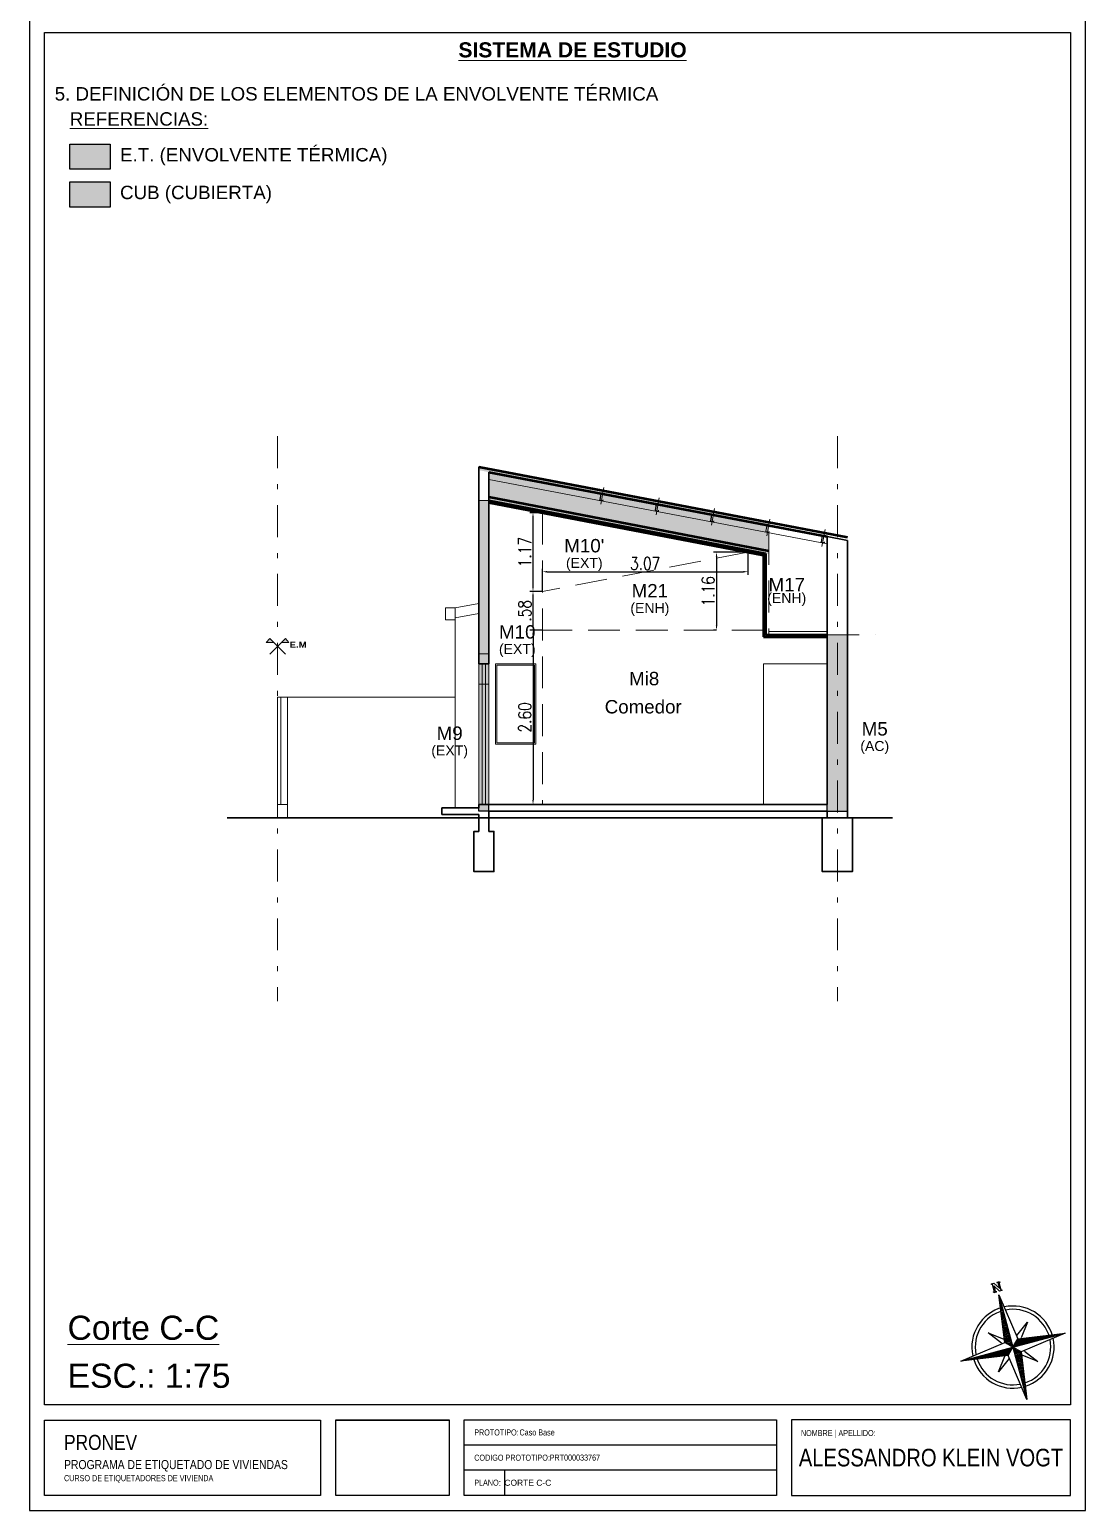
# Model space of a CAD drawing. Header units: millimetres. Extents: x 2761 to 3221, y 1635 to 1962.
# Drawn here: x 2967.78 to 2988.78, y 1773.07 to 1802.52 of the extents above; entities that cross this region are included whole.
import ezdxf
from ezdxf.enums import TextEntityAlignment as Align

# ---------------------------------------------------------------- set-up
doc = ezdxf.new("R2010")
doc.units = ezdxf.units.MM
doc.linetypes.add('DASHDOT', pattern=[25.4, 12.7, -6.35, 0, -6.35])
doc.linetypes.add('DASHED', pattern=[19.05, 12.7, -6.35])
doc.layers.get('Defpoints').update_dxf_attribs({"lineweight": 5})
for name, color, linetype, lineweight in [('Aberturas', 239, 'Continuous', 18), ('Cotas', 8, 'Continuous', 15), ('Detalles', 3, 'Continuous', 15), ('Ejes', 3, 'DASHDOT', 13), ('Muros', 6, 'Continuous', 50), ('Muros de la envolvente térmica', 5, 'Continuous', 15), ('Textos', 3, 'Continuous', 9), ('Vistas', 1, 'Continuous', 20)]:
    doc.layers.add(name, color=color, linetype=linetype, lineweight=lineweight)
doc.layers.add('Cubiertas de la envolvente térmica', color=7, linetype='Continuous', lineweight=15, true_color=0xe69138)
doc.layers.add('No View', color=70, linetype='Continuous', plot=False)
doc.styles.add('cotas', font='romans.shx', dxfattribs={"width": 0.8})
doc.styles.get("Standard").update_dxf_attribs({"font": 'arial.ttf'})
doc.dimstyles.new('Esc 1-75', dxfattribs={"dimtxt": 0.25, "dimasz": 0.09, "dimexe": 0.06, "dimexo": 0, "dimgap": 0.04, "dimtad": 1, "dimlfac": 0.75, "dimzin": 4, "dimdsep": 46, "dimtxsty": 'cotas', "dimcen": 2.5, "dimclrd": 7, "dimclre": 7, "dimclrt": 256, "dimaunit": 1, "dimadec": 0, "dimazin": 0, "dimtfac": 1, "dimtmove": 1, "dimatfit": 3, "dimfxl": 0.06, "dimarcsym": 0})
picture_1 = doc.add_image_def('image1.png', size_in_pixel=(356, 237))

# ---------------------------------------------------------------- blocks, each defined once
blk = doc.blocks.new('PCF C N10')
at = {"color": 0}
for p, q in [((-0.025, 0.008), (-0.025, 0.092)), ((-0.023, 0.008), (-0.023, 0.092)), ((0.017, 0.1), (-0.017, 0.1)), ((0.017, 0.098), (-0.017, 0.098)), ((0.017, 0.002), (-0.017, 0.002)), ((0.017, 0), (-0.017, 0)), ((0.023, 0.085), (0.023, 0.092)), ((0.023, 0.085), (0.025, 0.085)), ((0.023, 0.008), (0.023, 0.015)), ((0.023, 0.015), (0.025, 0.015)), ((0.025, 0.085), (0.025, 0.092)), ((0.025, 0.008), (0.025, 0.015))]:
    blk.add_line(p, q, dxfattribs=at)
for centre, radius, start, end in [((-0.017, 0.092), 0.008, 90, 180), ((-0.017, 0.008), 0.008, 180, 270), ((-0.017, 0.092), 0.006, 90, 180), ((-0.017, 0.008), 0.006, 180, 270), ((0.017, 0.092), 0.008, 360, 90), ((0.017, 0.092), 0.006, 360, 90), ((0.017, 0.008), 0.008, 270, 360), ((0.017, 0.008), 0.006, 270, 360)]:
    blk.add_arc(centre, radius, start, end, dxfattribs=at)
blk = doc.blocks.new('*D319')
at = {"layer": 'Cotas', "color": 7, "lineweight": -2, "transparency": 16777216}
for p, q in [((2977.983, 1792.915), (2977.736, 1792.915)), ((2977.796, 1791.441), (2977.796, 1792.825)), ((2977.983, 1791.351), (2977.736, 1791.351))]:
    blk.add_line(p, q, dxfattribs=at)
at = {"layer": 'Cotas', "color": 7, "transparency": 16777216}
for points in [[(2977.781, 1792.825), (2977.811, 1792.825), (2977.796, 1792.915)], [(2977.781, 1791.441), (2977.811, 1791.441), (2977.796, 1791.351)]]:
    blk.add_solid(points, dxfattribs=at)
at = {"layer": 'Defpoints', "color": 0, "transparency": 16777216}
for p in [(2977.796, 1792.915), (2977.983, 1792.915), (2977.983, 1791.351)]:
    blk.add_point(p, dxfattribs=at)
at = {"layer": 'Cotas', "transparency": 16777216, "insert": (2977.631, 1792.133), "char_height": 0.25, "attachment_point": 5, "rotation": 90, "style": 'cotas'}
blk.add_mtext('1.17', dxfattribs=at)
blk = doc.blocks.new('*D320')
at = {"layer": 'Cotas', "color": 7, "lineweight": -2, "transparency": 16777216}
for p, q in [((2982.071, 1792.13), (2982.071, 1791.681)), ((2977.983, 1791.351), (2977.983, 1791.801)), ((2978.073, 1791.741), (2981.981, 1791.741))]:
    blk.add_line(p, q, dxfattribs=at)
at = {"layer": 'Cotas', "color": 7, "transparency": 16777216}
for points in [[(2978.073, 1791.756), (2978.073, 1791.726), (2977.983, 1791.741)], [(2981.981, 1791.756), (2981.981, 1791.726), (2982.071, 1791.741)]]:
    blk.add_solid(points, dxfattribs=at)
at = {"layer": 'Defpoints', "color": 0, "transparency": 16777216}
for p in [(2982.071, 1792.13), (2982.071, 1791.741), (2977.983, 1791.351)]:
    blk.add_point(p, dxfattribs=at)
at = {"layer": 'Cotas', "transparency": 16777216, "insert": (2980.027, 1791.906), "char_height": 0.25, "attachment_point": 5, "style": 'cotas'}
blk.add_mtext('3.07', dxfattribs=at)
blk = doc.blocks.new('Rotulo-PRONEV')
at = {"ltscale": 4}
for p, q in [((14.857, 1.299), (8.644, 1.299)), ((14.857, 0.801), (8.644, 0.801))]:
    blk.add_line(p, q, dxfattribs=at)
for points in [[(20.701, 2.099), (0.299, 2.099), (0.299, 29.398), (20.701, 29.398)], [(0.299, 1.797), (5.789, 1.797), (5.789, 0.294), (0.299, 0.294)], [(14.857, 0.296), (8.644, 0.296), (8.644, 1.8), (14.857, 1.8)], [(20.701, 1.8), (15.156, 1.8), (15.156, 0.296), (20.701, 0.296)]]:
    blk.add_lwpolyline(points, close=True, dxfattribs=at)
at = {"layer": 'No View'}
blk.add_line((9.444, 0.801), (9.444, 0.296), dxfattribs=at)
for points in [[(0, 0), (21, 0), (21, 29.7), (0, 29.7)], [(6.088, 1.793), (8.345, 1.793), (8.345, 0.298), (6.088, 0.298)]]:
    blk.add_lwpolyline(points, close=True, dxfattribs=at)
at = {"lineweight": 0, "insert": (0.685, 1.503), "char_height": 0.1803, "width": 5.63699, "attachment_point": 1, "line_spacing_factor": 0.999934}
blk.add_mtext('{\\fArial Narrow|b0|i0|c0|p34;\\H1.66667x;PRONEV\\P\\H0.6x;PROGRAMA DE ETIQUETADO DE VIVIENDAS \\P\\H0.66667x;CURSO DE ETIQUETADORES DE VIVIENDA}', dxfattribs=at)
at = {"lineweight": 0, "line_spacing_factor": 0.999934}
for s, insert, char_height, attachment_point in [('{\\fArial Narrow|b0|i0|c0|p34;PROTOTIPO:}', (8.844, 1.55), 0.1202, 4), ('{\\fArial Narrow|b0|i0|c0|p34;Caso Base}', (9.744, 1.55), 0.1202, 4), ('{\\fArial Narrow|b0|i0|c0|p34;NOMBRE | APELLIDO:}', (15.342, 1.599), 0.1202, 1), ('{\\fArial Narrow|b0|i0|c0|p34;ALESSANDRO KLEIN VOGT}', (17.929, 1.048), 0.35, 5), ('{\\fArial Narrow|b0|i0|c0|p34;CODIGO PROTOTIPO}:', (8.844, 1.048), 0.1202, 4), ('{\\fArial Narrow|b0|i0|c0|p34;PRT000033767}', (10.344, 1.05), 0.1202, 4), ('{\\fArial Narrow|b0|i0|c0|p34;PLANO}:', (8.844, 0.55), 0.1202, 4)]:
    blk.add_mtext(s, dxfattribs=dict(at, insert=insert, char_height=char_height, attachment_point=attachment_point))
image = blk.add_image(picture_1, insert=(6.088, 0.298), size_in_units=(2.257, 1.502))
image.dxf.flags = 7
blk = doc.blocks.new('*X5')
at = {"color": 0, "linetype": 'ByBlock'}
for p, q in [((-217.53, 160.5), (-217.53, 160.5)), ((-217.52, 160.498), (-217.52, 160.5)), ((-217.51, 160.497), (-217.51, 160.5)), ((-217.5, 160.496), (-217.5, 160.5)), ((-217.49, 160.494), (-217.49, 160.5)), ((-217.48, 160.493), (-217.48, 160.5)), ((-217.47, 160.491), (-217.47, 160.5)), ((-217.46, 160.49), (-217.46, 160.5)), ((-217.45, 160.488), (-217.45, 160.5)), ((-217.44, 160.487), (-217.44, 160.5)), ((-217.43, 160.486), (-217.43, 160.5)), ((-217.42, 160.484), (-217.42, 160.5)), ((-217.41, 160.483), (-217.41, 160.5)), ((-217.4, 160.481), (-217.4, 160.5)), ((-217.39, 160.48), (-217.39, 160.5)), ((-217.38, 160.478), (-217.38, 160.5)), ((-217.37, 160.477), (-217.37, 160.5)), ((-217.36, 160.476), (-217.36, 160.5)), ((-217.35, 160.474), (-217.35, 160.5)), ((-217.34, 160.473), (-217.34, 160.5)), ((-217.33, 160.471), (-217.33, 160.5)), ((-217.32, 160.47), (-217.32, 160.5)), ((-217.31, 160.468), (-217.31, 160.5)), ((-217.3, 160.467), (-217.3, 160.5)), ((-217.29, 160.466), (-217.29, 160.5)), ((-217.28, 160.464), (-217.28, 160.5)), ((-217.27, 160.463), (-217.27, 160.5)), ((-217.26, 160.461), (-217.26, 160.5)), ((-217.25, 160.46), (-217.25, 160.5)), ((-217.24, 160.458), (-217.24, 160.5)), ((-217.23, 160.457), (-217.23, 160.5)), ((-217.22, 160.456), (-217.22, 160.5)), ((-217.21, 160.454), (-217.21, 160.5)), ((-217.2, 160.453), (-217.2, 160.5)), ((-217.19, 160.451), (-217.19, 160.5)), ((-217.18, 160.45), (-217.18, 160.5)), ((-217.17, 160.448), (-217.17, 160.5)), ((-217.16, 160.447), (-217.16, 160.5)), ((-217.15, 160.446), (-217.15, 160.5)), ((-217.14, 160.444), (-217.14, 160.5)), ((-217.13, 160.443), (-217.13, 160.5)), ((-217.12, 160.441), (-217.12, 160.5)), ((-217.11, 160.44), (-217.11, 160.5)), ((-217.1, 160.438), (-217.1, 160.5)), ((-217.09, 160.441), (-217.09, 160.5)), ((-217.08, 160.451), (-217.08, 160.5)), ((-217.07, 160.461), (-217.07, 160.5)), ((-217.06, 160.471), (-217.06, 160.5)), ((-217.05, 160.481), (-217.05, 160.5)), ((-217.04, 160.491), (-217.04, 160.5))]:
    blk.add_line(p, q, dxfattribs=at)
blk = doc.blocks.new('Sbpln014')
at = {"color": 0, "linetype": 'ByBlock'}
for p, q in [((-0.156, 0.156), (0, 1.25)), ((0, 1.25), (0.156, 0.156)), ((0, 1.25), (0, 0)), ((-0.234, 0.156), (-0.469, 0.469)), ((-0.469, 0.469), (-0.156, 0.234)), ((0.156, 0.234), (0.469, 0.469)), ((0.469, 0.469), (0.234, 0.156)), ((-1.25, 0), (-0.156, 0.156)), ((-0.156, -0.156), (-1.25, 0)), ((0, 0), (-1.25, 0)), ((-0.156, 0.156), (0, 0)), ((-0.156, -0.156), (0, 0)), ((0, 0), (0.156, 0.156)), ((0, 0), (0.156, -0.156)), ((0, 0), (0, -1.25)), ((1.25, 0), (0, 0)), ((0.156, 0.156), (1.25, 0)), ((-0.469, -0.469), (-0.234, -0.156)), ((-0.156, -0.234), (-0.469, -0.469)), ((0, -1.25), (-0.156, -0.156)), ((0.156, -0.156), (0, -1.25)), ((1.25, 0), (0.156, -0.156)), ((0.469, -0.469), (0.156, -0.234)), ((0.234, -0.156), (0.469, -0.469))]:
    blk.add_line(p, q, dxfattribs=at)
blk.add_lwpolyline([(1.348, 0.064), (1.348, 0.044), (1.328, 0.044), (1.328, 0.103), (1.348, 0.103), (1.348, 0.083), (1.523, 0.083), (1.523, 0.103), (1.543, 0.103), (1.543, 0.044), (1.387, -0.053), (1.523, -0.053), (1.523, -0.034), (1.543, -0.034), (1.543, -0.092), (1.523, -0.092), (1.523, -0.073), (1.348, -0.073), (1.348, -0.092), (1.328, -0.092), (1.328, -0.034), (1.484, 0.064), (1.348, 0.064)], dxfattribs=at)
for radius, start, end in [(0.95, 92.5891, 177.4109), (0.873, 93.5464, 176.4536), (0.95, 0, 87.4109), (0.873, 0, 86.4536), (0.95, 182.5891, 267.4109), (0.873, 183.5464, 266.4536), (0.95, 270, 357.4109), (0.873, 270, 356.4536)]:
    blk.add_arc((0, 0), radius, start, end, dxfattribs=at)
for p, xscale, yscale, zscale, rotation in [((-401.25, -542.578), 2.499999999999996, 2.499999999999996, 2.499999999999996, 270), ((-542.578, 401.25), 2.5, 2.5, 2.5, 180), ((401.25, 542.578), 2.5, 2.5, 2.5, 90)]:
    blk.add_blockref('*X5', p, dxfattribs=dict(at, xscale=xscale, yscale=yscale, zscale=zscale, rotation=rotation))
at = {"color": 0, "linetype": 'ByBlock', "xscale": 2.5, "yscale": 2.5, "zscale": 2.5}
blk.add_blockref('*X5', (542.578, -401.25), dxfattribs=at)
blk = doc.blocks.new('*D376')
at = {"layer": 'Cotas', "color": 7, "lineweight": -2, "transparency": 16777216}
for p, q in [((2982.071, 1792.13), (2981.386, 1792.13)), ((2981.446, 1792.04), (2981.446, 1790.667)), ((2981.446, 1790.577), (2981.386, 1790.577))]:
    blk.add_line(p, q, dxfattribs=at)
at = {"layer": 'Cotas', "color": 7, "transparency": 16777216}
for points in [[(2981.431, 1792.04), (2981.461, 1792.04), (2981.446, 1792.13)], [(2981.431, 1790.667), (2981.461, 1790.667), (2981.446, 1790.577)]]:
    blk.add_solid(points, dxfattribs=at)
at = {"layer": 'Defpoints', "color": 0, "transparency": 16777216}
for p in [(2982.071, 1792.13), (2981.446, 1790.577), (2981.446, 1790.577)]:
    blk.add_point(p, dxfattribs=at)
at = {"layer": 'Cotas', "transparency": 16777216, "insert": (2981.281, 1791.354), "char_height": 0.25, "attachment_point": 5, "rotation": 90, "style": 'cotas'}
blk.add_mtext('1.16', dxfattribs=at)
blk = doc.blocks.new('*D377')
at = {"layer": 'Cotas', "color": 7, "lineweight": -2, "transparency": 16777216}
for p, q in [((2977.983, 1790.577), (2977.736, 1790.577)), ((2977.796, 1790.487), (2977.796, 1787.201)), ((2977.983, 1787.111), (2977.736, 1787.111))]:
    blk.add_line(p, q, dxfattribs=at)
at = {"layer": 'Cotas', "color": 7, "transparency": 16777216}
for points in [[(2977.781, 1790.487), (2977.811, 1790.487), (2977.796, 1790.577)], [(2977.781, 1787.201), (2977.811, 1787.201), (2977.796, 1787.111)]]:
    blk.add_solid(points, dxfattribs=at)
at = {"layer": 'Defpoints', "color": 0, "transparency": 16777216}
for p in [(2977.983, 1790.577), (2977.796, 1787.111), (2977.983, 1787.111)]:
    blk.add_point(p, dxfattribs=at)
at = {"layer": 'Cotas', "transparency": 16777216, "insert": (2977.631, 1788.844), "char_height": 0.25, "attachment_point": 5, "rotation": 90, "style": 'cotas'}
blk.add_mtext('2.60', dxfattribs=at)
blk = doc.blocks.new('*D382')
at = {"layer": 'Cotas', "color": 7, "lineweight": -2, "transparency": 16777216}
for p, q in [((2977.983, 1791.351), (2977.736, 1791.351)), ((2977.796, 1790.667), (2977.796, 1791.261)), ((2977.983, 1790.577), (2977.736, 1790.577))]:
    blk.add_line(p, q, dxfattribs=at)
at = {"layer": 'Cotas', "color": 7, "transparency": 16777216}
for points in [[(2977.781, 1791.261), (2977.811, 1791.261), (2977.796, 1791.351)], [(2977.781, 1790.667), (2977.811, 1790.667), (2977.796, 1790.577)]]:
    blk.add_solid(points, dxfattribs=at)
at = {"layer": 'Defpoints', "color": 0, "transparency": 16777216}
for p in [(2977.796, 1791.351), (2977.983, 1791.351), (2977.983, 1790.577)]:
    blk.add_point(p, dxfattribs=at)
at = {"layer": 'Cotas', "transparency": 16777216, "insert": (2977.631, 1790.964), "char_height": 0.25, "attachment_point": 5, "rotation": 90, "style": 'cotas'}
blk.add_mtext('.58', dxfattribs=at)

msp = doc.modelspace()

# ---------------------------------------------------------------- hatches: boundary and pattern name
at = {"layer": 'Cubiertas de la envolvente térmica', "lineweight": 20, "transparency": 33554559}
h = msp.add_hatch(color=256, dxfattribs=at)
h.dxf.hatch_style = 1
h.paths.add_polyline_path([(2969.382, 1798.995), (2969.382, 1799.495), (2968.582, 1799.495), (2968.582, 1798.995)])
h = msp.add_hatch(color=256, dxfattribs=at)
h.dxf.hatch_style = 1
h.paths.add_polyline_path([(2976.916, 1793.723), (2976.916, 1793.228), (2982.489, 1792.159), (2982.489, 1792.66)])
h.paths.add_polyline_path([(2976.729, 1793.826), (2976.716, 1793.761), (2976.916, 1793.723), (2982.489, 1792.66), (2982.489, 1792.728)])
h.paths.add_polyline_path([(2976.916, 1793.228), (2976.916, 1793.16), (2982.489, 1792.091), (2982.489, 1792.159)])
h.paths.add_polyline_path([(2976.916, 1793.16), (2976.916, 1793.12), (2982.383, 1792.07), (2982.383, 1792.111)])
h.paths.add_polyline_path([(2983.649, 1790.484), (2982.716, 1790.484), (2982.716, 1790.444), (2983.649, 1790.444)])
h.paths.add_polyline_path([(2982.716, 1790.484), (2982.423, 1790.484), (2982.383, 1790.484), (2982.383, 1790.444), (2982.716, 1790.444)])
at = {"layer": 'Muros de la envolvente térmica'}
h = msp.add_hatch(color=256, dxfattribs=at)
h.dxf.hatch_style = 1
h.paths.add_polyline_path([(2968.582, 1800.245), (2968.582, 1799.745), (2969.382, 1799.745), (2969.382, 1800.245)])
h = msp.add_hatch(dxfattribs=at)
h.set_pattern_fill('ANGLE', color=256, scale=1.3333)
h.set_pattern_definition([(0, (-842.864, -659.845), (0, 9.3131), [6.773164, -2.539937]), (90, (-842.864, -659.845), (-9.3131, 6e-16), [6.773164, -2.539937])])
h.paths.add_polyline_path([(2983.649, 1787.111), (2976.716, 1787.111), (2976.716, 1787.044), (2976.716, 1786.977), (2976.916, 1786.977), (2983.649, 1786.977)])
h.paths.add_polyline_path([(2984.049, 1790.484), (2983.649, 1790.484), (2983.649, 1787.111), (2983.649, 1786.977), (2984.049, 1786.977)])
h.paths.add_polyline_path([(2976.783, 1789.911), (2976.716, 1789.911), (2976.716, 1787.111), (2976.783, 1787.111)])
h.paths.add_polyline_path([(2976.849, 1789.911), (2976.783, 1789.911), (2976.783, 1787.111), (2976.849, 1787.111)])
h.paths.add_polyline_path([(2976.916, 1789.911), (2976.849, 1789.911), (2976.849, 1787.111), (2976.916, 1787.111)])
h.paths.add_polyline_path([(2976.916, 1793.16), (2976.716, 1793.16), (2976.716, 1790.111), (2976.916, 1790.111)])
h.paths.add_polyline_path([(2976.916, 1790.111), (2976.716, 1790.111), (2976.716, 1789.911), (2976.916, 1789.911)])
h.paths.add_polyline_path([(2983.649, 1790.484), (2982.716, 1790.484), (2982.716, 1790.444), (2983.649, 1790.444)])
h.paths.add_polyline_path([(2982.716, 1790.484), (2982.423, 1790.484), (2982.383, 1790.484), (2982.383, 1790.444), (2982.716, 1790.444)])
h.paths.add_polyline_path([(2982.423, 1792.104), (2982.383, 1792.111), (2982.383, 1790.484), (2982.423, 1790.484)])
h.paths.add_polyline_path([(2976.916, 1793.16), (2976.916, 1793.12), (2982.383, 1792.07), (2982.383, 1792.111)])
h = msp.add_hatch(color=256, dxfattribs=at)
h.dxf.hatch_style = 1
h.paths.add_polyline_path([(2982.423, 1792.104), (2982.383, 1792.111), (2982.383, 1790.484), (2982.423, 1790.484)])
h.paths.add_polyline_path([(2984.049, 1790.484), (2983.649, 1790.484), (2983.649, 1787.111), (2983.649, 1786.977), (2984.049, 1786.977)])
h.paths.add_polyline_path([(2976.916, 1793.16), (2976.716, 1793.16), (2976.716, 1790.111), (2976.916, 1790.111)])
h.paths.add_polyline_path([(2976.916, 1790.111), (2976.716, 1790.111), (2976.716, 1789.911), (2976.916, 1789.911)])
h.paths.add_polyline_path([(2976.783, 1789.911), (2976.716, 1789.911), (2976.716, 1787.111), (2976.783, 1787.111)])
h.paths.add_polyline_path([(2976.849, 1789.911), (2976.783, 1789.911), (2976.783, 1787.111), (2976.849, 1787.111)])
h.paths.add_polyline_path([(2976.916, 1789.911), (2976.849, 1789.911), (2976.849, 1787.111), (2976.916, 1787.111)])
h.paths.add_polyline_path([(2976.916, 1787.111), (2976.716, 1787.111), (2976.716, 1787.044), (2976.716, 1786.977), (2976.916, 1786.977)])
at = {"layer": 'Textos', "true_color": 0xc7c8ca}
h = msp.add_hatch(color=9, dxfattribs=at)
h.paths.add_polyline_path([(2972.563, 1790.41), (2972.491, 1790.336), (2972.636, 1790.336)])
h.paths.add_polyline_path([(2972.87, 1790.41), (2972.796, 1790.336), (2972.941, 1790.336)])

# ---------------------------------------------------------------- linework, layer by layer
at = {"layer": 'Aberturas', "color": 9, "lineweight": 20, "true_color": 0xc7c8ca}
for p, q in [((2976.716, 1789.911), (2976.716, 1787.111)), ((2976.783, 1789.911), (2976.783, 1787.111)), ((2976.849, 1789.911), (2976.849, 1787.111)), ((2976.916, 1789.911), (2976.916, 1787.111))]:
    msp.add_line(p, q, dxfattribs=at)
for points in [[(2977.05, 1789.911), (2977.85, 1789.911), (2977.85, 1788.311), (2977.05, 1788.311)], [(2977.077, 1789.884), (2977.823, 1789.884), (2977.823, 1788.337), (2977.077, 1788.337)]]:
    msp.add_lwpolyline(points, close=True, dxfattribs=at)
at = {"layer": 'Detalles', "color": 9, "lineweight": 20, "true_color": 0xc7c8ca}
for p, q in [((2976.916, 1793.577), (2983.649, 1792.295)), ((2979.206, 1793.418), (2979.143, 1793.083)), ((2980.307, 1793.208), (2980.243, 1792.874)), ((2981.407, 1792.999), (2981.344, 1792.664)), ((2982.508, 1792.789), (2982.444, 1792.455)), ((2983.608, 1792.579), (2983.544, 1792.245)), ((2982.489, 1790.551), (2983.649, 1790.551))]:
    msp.add_line(p, q, dxfattribs=at)
msp.add_lwpolyline([(2976.716, 1789.911), (2976.916, 1789.911), (2976.916, 1790.111), (2976.716, 1790.111)], close=True, dxfattribs=at)
at = {"layer": 'Ejes', "color": 9, "ltscale": 0.05, "true_color": 0xc7c8ca}
for p, q in [((2972.716, 1794.436), (2972.716, 1783.203)), ((2983.85, 1794.436), (2983.85, 1783.203))]:
    msp.add_line(p, q, dxfattribs=at)
at = {"layer": 'Ejes', "color": 18, "linetype": 'DASHED', "ltscale": 0.05, "true_color": 0x000000}
for p, q in [((2977.983, 1792.915), (2977.983, 1787.111)), ((2982.489, 1792.516), (2982.489, 1790.484)), ((2982.071, 1792.13), (2977.983, 1791.351)), ((2982.383, 1790.577), (2977.983, 1790.577)), ((2983.649, 1790.484), (2984.604, 1790.484))]:
    msp.add_line(p, q, dxfattribs=at)
at = {"layer": 'Muros', "color": 9, "lineweight": 35, "true_color": 0xc7c8ca}
for p, q in [((2976.716, 1793.829), (2976.716, 1789.911)), ((2976.916, 1793.723), (2976.916, 1789.911)), ((2983.649, 1792.439), (2983.649, 1787.111)), ((2983.649, 1792.439), (2984.049, 1792.363)), ((2984.049, 1792.363), (2984.049, 1786.844)), ((2976.716, 1787.044), (2975.98, 1787.044)), ((2975.98, 1787.044), (2975.98, 1786.911)), ((2975.98, 1786.911), (2976.716, 1786.911)), ((2983.649, 1787.111), (2976.716, 1787.111)), ((2976.716, 1787.111), (2976.716, 1787.044)), ((2976.716, 1786.911), (2976.716, 1786.577)), ((2983.649, 1786.977), (2976.916, 1786.977)), ((2976.916, 1786.977), (2976.916, 1786.577)), ((2983.649, 1786.977), (2983.649, 1786.844))]:
    msp.add_line(p, q, dxfattribs=at)
at = {"layer": 'Muros', "color": 9, "true_color": 0xc7c8ca}
for p, q in [((2976.716, 1793.829), (2984.049, 1792.431)), ((2976.916, 1793.723), (2983.649, 1792.439)), ((2976.916, 1793.228), (2982.489, 1792.159)), ((2976.916, 1793.16), (2982.423, 1792.104)), ((2976.916, 1793.12), (2982.383, 1792.07)), ((2982.383, 1792.111), (2982.383, 1790.444)), ((2982.423, 1792.104), (2982.423, 1790.484)), ((2982.383, 1790.444), (2983.649, 1790.444)), ((2982.423, 1790.484), (2983.649, 1790.484))]:
    msp.add_line(p, q, dxfattribs=at)
at = {"layer": 'Muros', "color": 9, "lineweight": 35, "true_color": 0xc7c8ca}
for points in [[(2976.916, 1789.911), (2976.716, 1789.911)], [(2976.716, 1786.577), (2976.619, 1786.577), (2976.619, 1785.777), (2977.019, 1785.777), (2977.019, 1786.577), (2976.916, 1786.577)], [(2983.649, 1786.844), (2983.55, 1786.844), (2983.55, 1785.777), (2984.15, 1785.777), (2984.15, 1786.844), (2984.049, 1786.844)]]:
    msp.add_lwpolyline(points, dxfattribs=at)
at = {"layer": 'Muros de la envolvente térmica'}
for p, q in [((2976.916, 1793.16), (2976.716, 1793.16)), ((2982.423, 1790.484), (2982.383, 1790.484))]:
    msp.add_line(p, q, dxfattribs=at)
at = {"layer": 'No View'}
for p, q in [((2982.071, 1792.13), (2977.983, 1792.915)), ((2976.716, 1786.977), (2976.716, 1787.044)), ((2976.916, 1786.977), (2976.716, 1786.977)), ((2976.916, 1786.977), (2976.916, 1787.111)), ((2983.649, 1786.977), (2983.649, 1787.111)), ((2983.649, 1786.977), (2984.049, 1786.977))]:
    msp.add_line(p, q, dxfattribs=at)
for points in [[(2968.582, 1800.245), (2969.382, 1800.245), (2969.382, 1799.745), (2968.582, 1799.745)], [(2968.582, 1799.495), (2969.382, 1799.495), (2969.382, 1798.995), (2968.582, 1798.995)]]:
    msp.add_lwpolyline(points, close=True, dxfattribs=at)
at = {"layer": 'Textos', "color": 9, "true_color": 0xc7c8ca}
for p, q in [((2972.563, 1790.41), (2972.491, 1790.336)), ((2972.563, 1790.41), (2972.87, 1790.102)), ((2972.563, 1790.102), (2972.87, 1790.41)), ((2972.87, 1790.41), (2972.941, 1790.336)), ((2972.636, 1790.336), (2972.491, 1790.336)), ((2972.941, 1790.336), (2972.796, 1790.336))]:
    msp.add_line(p, q, dxfattribs=at)
at = {"layer": 'Vistas', "color": 9, "lineweight": 20, "true_color": 0xc7c8ca}
for p, q in [((2976.716, 1791.11), (2976.25, 1791.021)), ((2976.25, 1791.021), (2976.25, 1787.044)), ((2976.716, 1790.913), (2976.25, 1790.824)), ((2982.383, 1789.911), (2982.383, 1787.111)), ((2982.383, 1789.911), (2983.649, 1789.911)), ((2972.915, 1789.244), (2976.25, 1789.244))]:
    msp.add_line(p, q, dxfattribs=at)
at = {"layer": 'Vistas', "color": 9, "lineweight": 30, "true_color": 0xc7c8ca}
msp.add_line((2984.949, 1786.844), (2971.712, 1786.844), dxfattribs=at)
at = {"layer": 'Vistas', "color": 9, "lineweight": 20, "true_color": 0xc7c8ca}
for points in [[(2976.25, 1791.021), (2976.053, 1791.021), (2976.053, 1790.786), (2976.25, 1790.786)], [(2972.716, 1789.244), (2972.783, 1789.244), (2972.783, 1787.111), (2972.716, 1787.111)], [(2972.716, 1789.244), (2972.915, 1789.244), (2972.915, 1787.111), (2972.716, 1787.111)], [(2972.915, 1787.111), (2972.715, 1787.111), (2972.715, 1786.844), (2972.915, 1786.844)]]:
    msp.add_lwpolyline(points, close=True, dxfattribs=at)

# ---------------------------------------------------------------- block references
msp.add_blockref('Rotulo-PRONEV', (2967.783, 1773.071))
at = {"color": 9, "ltscale": 0.7, "true_color": 0xc7c8ca, "xscale": 0.8605317641614497, "yscale": 0.8605317641614497, "zscale": 0.8605317641614497, "rotation": 105.0000000000084}
msp.add_blockref('Sbpln014', (2987.343, 1776.319), dxfattribs=at)
at = {"layer": 'Detalles', "color": 9, "lineweight": 20, "true_color": 0xc7c8ca, "xscale": -1.3333, "yscale": 1.3333, "zscale": 1.3333, "rotation": 169.2096655938015}
for p in [(2979.182, 1793.29), (2980.283, 1793.08), (2981.383, 1792.871), (2982.483, 1792.661), (2983.584, 1792.452)]:
    msp.add_blockref('PCF C N10', p, dxfattribs=at)

# ---------------------------------------------------------------- texts
at = {"lineweight": 0, "insert": (2977.227, 1773.62), "char_height": 0.1202, "attachment_point": 4, "line_spacing_factor": 0.999934}
msp.add_mtext('{\\C7;CORTE C-C}', dxfattribs=at)
at = {"layer": 'Textos', "color": 7, "lineweight": 20}
for s, height, p in [("M10'", 0.2667, (2978.816, 1792.126)), ('(EXT)', 0.2, (2978.816, 1791.817)), ('M17', 0.2667, (2982.843, 1791.35)), ('M21', 0.2667, (2980.12, 1791.23)), ('(ENH)', 0.2, (2982.843, 1791.119)), ('(ENH)', 0.2, (2980.12, 1790.921)), ('M10', 0.2667, (2977.483, 1790.411)), ('(EXT)', 0.2, (2977.483, 1790.103)), ('Mi8', 0.2667, (2980.007, 1789.483)), ('M9', 0.2667, (2976.138, 1788.396)), ('M5', 0.2667, (2984.593, 1788.483)), ('(AC)', 0.2, (2984.593, 1788.175)), ('(EXT)', 0.2, (2976.138, 1788.087))]:
    msp.add_text(s, height=height, dxfattribs=at).set_placement(p, align=Align.CENTER)
at = {"layer": 'Textos', "color": 7}
for s, insert, char_height, width, attachment_point in [('{\\fArial|b1|i0|c0|p34;\\LSISTEMA DE ESTUDIO}', (2978.582, 1802.119), 0.3, 13.77599, 5), ('5. DEFINICIÓN DE LOS ELEMENTOS DE LA ENVOLVENTE TÉRMICA', (2968.282, 1801.245), 0.2667, 13.77599, 4), ('{\\LREFERENCIAS:}', (2968.582, 1800.745), 0.2667, 13.77599, 4), ('E.T. (ENVOLVENTE TÉRMICA)', (2969.582, 1799.995), 0.2667, 13.77599, 4), ('CUB (CUBIERTA)', (2969.582, 1799.245), 0.2667, 13.77599, 4), ('{\\LCorte C-C}', (2968.537, 1776.944), 0.48, 9.84104, 1), ('ESC.: 1:75', (2968.537, 1775.989), 0.48, 9.84104, 1)]:
    msp.add_mtext(s, dxfattribs=dict(at, insert=insert, char_height=char_height, width=width, attachment_point=attachment_point))
at = {"layer": 'Textos', "color": 9, "true_color": 0xc7c8ca, "insert": (2973.294, 1790.349), "char_height": 0.12, "width": 1.6878, "attachment_point": 3}
msp.add_mtext('{\\fArial Black|b0|i0|c0|p34;E.M}', dxfattribs=at)
at = {"layer": 'Textos', "color": 7, "lineweight": 20, "insert": (2980.754, 1789.189), "char_height": 0.26666, "width": 1.96718, "attachment_point": 3}
msp.add_mtext('{\\fArial|b0|i0|c0|p34;Comedor}', dxfattribs=at)

# ---------------------------------------------------------------- dimensions: what is measured, and where the dimension line sits
at = {"layer": 'Cotas', "color": 0}
for base, p1, p2, picture, middle in [((2977.796, 1792.915), (2977.983, 1791.351), (2977.983, 1792.915), '*D319', (2977.631, 1792.133)), ((2981.446, 1790.577), (2982.071, 1792.13), (2981.446, 1790.577), '*D376', (2981.281, 1791.354)), ((2977.796, 1791.351), (2977.983, 1790.577), (2977.983, 1791.351), '*D382', (2977.631, 1790.964)), ((2977.796, 1787.111), (2977.983, 1790.577), (2977.983, 1787.111), '*D377', (2977.631, 1788.844))]:
    dim = msp.add_linear_dim(base=base, p1=p1, p2=p2, angle=90, dimstyle='Esc 1-75', dxfattribs=at)
    dim.commit()
    dim.dimension.update_dxf_attribs({"geometry": picture, "text_midpoint": middle})
dim = msp.add_linear_dim(base=(2982.071, 1791.741), p1=(2977.983, 1791.351), p2=(2982.071, 1792.13), dimstyle='Esc 1-75', dxfattribs=at)
dim.commit()
dim.dimension.update_dxf_attribs({"geometry": '*D320', "text_midpoint": (2980.027, 1791.906)})

doc.saveas('drawing.dxf')
